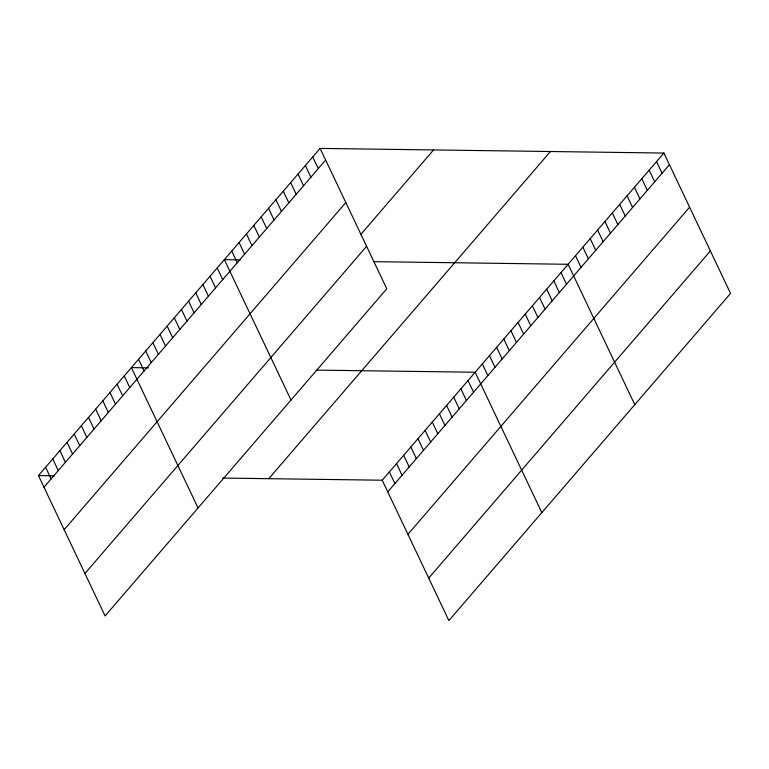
<?xml version="1.0" encoding="UTF-8"?>
<svg xmlns="http://www.w3.org/2000/svg" width="769" height="769" viewBox="0 0 769 769"><rect width="100%" height="100%" fill="white"/><g stroke="black" fill="none" stroke-linecap="round" stroke-linejoin="round"><path stroke-width="1.15" d="M320.115 148.407L386.769 288.788L105.103 615.95L38.45 475.569L320.115 148.407L663.897 153.05L730.55 293.431L448.885 620.593L382.231 480.212L222.731 478.058M43.977 487.219L325.643 160.058M64.154 529.706L345.819 202.545M360.632 234.651L433.562 149.945M84.936 573.472L366.602 246.311M268.785 478.674L550.45 151.522M382.231 480.212L663.897 153.05M387.759 491.862L669.424 164.701M407.926 534.34L689.591 207.178M428.718 578.105L710.383 250.944M240.389 259.864L224.346 259.643L291.009 400.024M373.215 261.652L568.128 264.286L634.781 404.667M148.59 367.842L131.403 367.611L198.056 507.992M316.866 370.11L475.175 372.244L541.837 512.625M38.45 475.569L54.493 475.79M656.524 161.605L662.061 173.256M649.161 170.16L654.688 181.811M641.788 178.716L647.325 190.366M634.425 187.271L639.962 198.921M627.062 195.826L632.589 207.476M619.689 204.391L625.226 216.041M612.326 212.946L617.853 224.596M604.963 221.501L610.49 233.151M597.59 230.056L603.127 241.706M590.227 238.611L595.754 250.261M582.864 247.166L588.391 258.817M575.491 255.721L581.028 267.372M560.976 272.591L566.513 284.242M553.824 280.896L559.361 292.547M546.672 289.192L552.209 300.842M539.53 297.497L545.058 309.148M532.379 305.802L537.906 317.453M525.227 314.108L530.754 325.758M518.075 322.413L523.612 334.063M510.924 330.718L516.46 342.368M503.772 339.023L509.309 350.674M496.63 347.328L502.157 358.979M489.478 355.634L495.005 367.284M482.326 363.939L487.854 375.589M468.023 380.549L473.56 392.2M460.881 388.854L466.408 400.505M453.729 397.16L459.256 408.81M446.578 405.465L452.105 417.115M439.426 413.77L444.963 425.42M312.752 156.972L318.279 168.622M432.274 422.075L437.811 433.726M305.38 165.527L310.916 177.178M425.122 430.38L430.659 442.031M298.016 174.082L303.544 185.733M417.98 438.686L423.508 450.336M290.653 182.638L296.18 194.288M410.829 446.991L416.356 458.641M283.28 191.193L288.817 202.843M403.677 455.296L409.204 466.946M275.917 199.748L281.444 211.398M396.525 463.601L402.062 475.252M268.544 208.303L274.081 219.953M389.374 471.906L394.91 483.557M261.181 216.868L266.718 228.518M253.818 225.423L259.345 237.073M246.445 233.978L251.982 245.628M239.082 242.533L244.619 254.183M231.719 251.088L237.246 262.738M217.194 267.948L222.731 279.599M210.052 276.254L215.58 287.904M202.901 284.559L208.428 296.209M195.749 292.864L201.286 304.514M188.597 301.169L194.134 312.82M181.446 309.474L186.982 321.125M174.303 317.78L179.831 329.43M167.152 326.085L172.679 337.735M160 334.39L165.527 346.04M152.848 342.695L158.385 354.346M145.697 351L151.233 362.651M138.545 359.306L144.082 370.956M124.251 375.916L129.778 387.566M117.099 384.221L122.636 395.872M109.948 392.526L115.485 404.177M102.796 400.832L108.333 412.482M95.654 409.137L101.181 420.787M88.502 417.432L94.029 429.083M81.351 425.738L86.878 437.388M74.199 434.043L79.736 445.693M67.047 442.348L72.584 453.998M59.895 450.653L65.432 462.304M52.753 458.958L58.281 470.609M45.602 467.264L51.129 478.914"/></g></svg>
